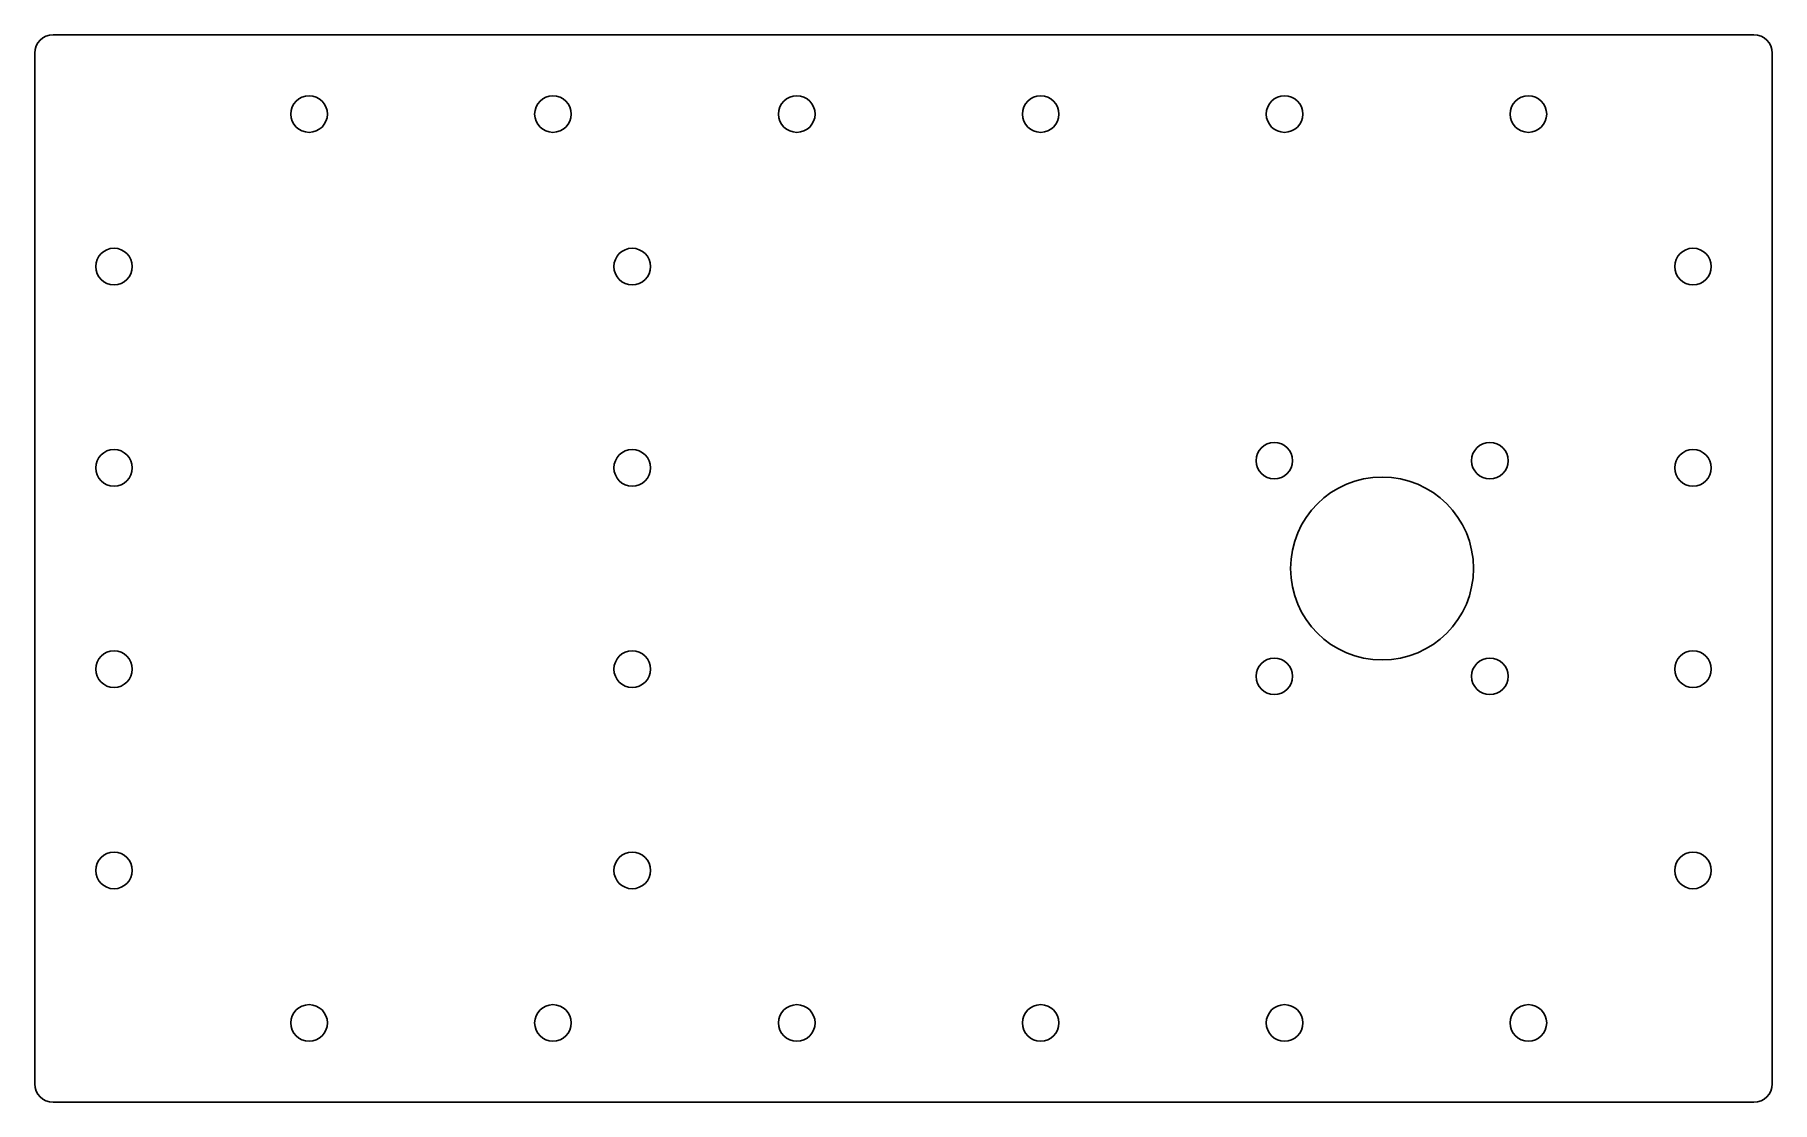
# Model space of a CAD drawing. Extents: x -85 to 200, y 12 to 188.
import ezdxf

# ---------------------------------------------------------------- set-up
doc = ezdxf.new("R2010")
doc.units = 0
doc.layers.add('b_bldc_holder_p4_285x200x10_otv_d30_d6_bottom_001_', color=7, linetype='CONTINUOUS')

msp = doc.modelspace()

# ---------------------------------------------------------------- linework, layer by layer
at = {"layer": 'b_bldc_holder_p4_285x200x10_otv_d30_d6_bottom_001_'}
for p, q in [((197, 187.5), (-82, 187.5)), ((197, 187.5, 10), (-82, 187.5, 10)), ((197, 187.5), (-82, 187.5)), ((-82, 187.5), (-82, 187.5, 10)), ((197, 187.5, 10), (-82, 187.5, 10)), ((-82, 187.5), (-82, 187.5, 10)), ((197, 187.5), (197, 187.5, 10)), ((197, 187.5), (197, 187.5, 10)), ((-85, 184.5), (-85, 15.5)), ((-85, 184.5, 10), (-85, 15.5, 10)), ((-85, 184.5), (-85, 184.5, 10)), ((-85, 184.5), (-85, 15.5)), ((-85, 184.5), (-85, 184.5, 10)), ((-85, 184.5, 10), (-85, 15.5, 10)), ((200, 15.5), (200, 184.5)), ((200, 184.5), (200, 184.5, 10)), ((200, 15.5, 10), (200, 184.5, 10)), ((200, 15.5), (200, 184.5)), ((200, 184.5), (200, 184.5, 10)), ((200, 15.5, 10), (200, 184.5, 10)), ((-37, 174.5), (-37, 174.5, 10)), ((-37, 174.5), (-37, 174.5, 10)), ((3, 174.5), (3, 174.5, 10)), ((3, 174.5), (3, 174.5, 10)), ((43, 174.5), (43, 174.5, 10)), ((43, 174.5), (43, 174.5, 10)), ((83, 174.5), (83, 174.5, 10)), ((83, 174.5), (83, 174.5, 10)), ((123, 174.5), (123, 174.5, 10)), ((123, 174.5), (123, 174.5, 10)), ((163, 174.5), (163, 174.5, 10)), ((163, 174.5), (163, 174.5, 10)), ((-69, 149.5), (-69, 149.5, 10)), ((-69, 149.5), (-69, 149.5, 10)), ((16, 149.5), (16, 149.5, 10)), ((16, 149.5), (16, 149.5, 10)), ((190, 149.5), (190, 149.5, 10)), ((190, 149.5), (190, 149.5, 10)), ((121.322, 117.678), (121.322, 117.678, 10)), ((121.322, 117.678), (121.322, 117.678, 10)), ((156.678, 117.678), (156.678, 117.678, 10)), ((156.678, 117.678), (156.678, 117.678, 10)), ((-69, 116.5), (-69, 116.5, 10)), ((-69, 116.5), (-69, 116.5, 10)), ((16, 116.5), (16, 116.5, 10)), ((16, 116.5), (16, 116.5, 10)), ((190, 116.5), (190, 116.5, 10)), ((190, 116.5), (190, 116.5, 10)), ((151, 100), (151, 100, 10)), ((151, 100), (151, 100, 10)), ((-69, 83.5), (-69, 83.5, 10)), ((-69, 83.5), (-69, 83.5, 10)), ((16, 83.5), (16, 83.5, 10)), ((16, 83.5), (16, 83.5, 10)), ((190, 83.5), (190, 83.5, 10)), ((190, 83.5), (190, 83.5, 10)), ((121.322, 82.3223), (121.322, 82.3223, 10)), ((121.322, 82.3223), (121.322, 82.3223, 10)), ((156.678, 82.3223), (156.678, 82.3223, 10)), ((156.678, 82.3223), (156.678, 82.3223, 10)), ((-69, 50.5), (-69, 50.5, 10)), ((-69, 50.5), (-69, 50.5, 10)), ((16, 50.5), (16, 50.5, 10)), ((16, 50.5), (16, 50.5, 10)), ((190, 50.5), (190, 50.5, 10)), ((190, 50.5), (190, 50.5, 10)), ((-37, 25.5), (-37, 25.5, 10)), ((-37, 25.5), (-37, 25.5, 10)), ((3, 25.5), (3, 25.5, 10)), ((3, 25.5), (3, 25.5, 10)), ((43, 25.5), (43, 25.5, 10)), ((43, 25.5), (43, 25.5, 10)), ((83, 25.5), (83, 25.5, 10)), ((83, 25.5), (83, 25.5, 10)), ((123, 25.5), (123, 25.5, 10)), ((123, 25.5), (123, 25.5, 10)), ((163, 25.5), (163, 25.5, 10)), ((163, 25.5), (163, 25.5, 10)), ((-85, 15.5), (-85, 15.5, 10)), ((-85, 15.5), (-85, 15.5, 10)), ((200, 15.5), (200, 15.5, 10)), ((200, 15.5), (200, 15.5, 10)), ((197, 12.5), (-82, 12.5)), ((197, 12.5, 10), (-82, 12.5, 10)), ((197, 12.5), (-82, 12.5)), ((-82, 12.5), (-82, 12.5, 10)), ((197, 12.5, 10), (-82, 12.5, 10)), ((-82, 12.5), (-82, 12.5, 10)), ((197, 12.5), (197, 12.5, 10)), ((197, 12.5), (197, 12.5, 10))]:
    msp.add_line(p, q, dxfattribs=at)
for centre, radius in [((-40, 174.5), 3), ((-40, 174.5), 3), ((-40, 174.5), 3), ((-40, 174.5), 3), ((0, 174.5), 3), ((0, 174.5), 3), ((0, 174.5), 3), ((0, 174.5), 3), ((40, 174.5), 3), ((40, 174.5), 3), ((40, 174.5), 3), ((40, 174.5), 3), ((80, 174.5), 3), ((80, 174.5), 3), ((80, 174.5), 3), ((80, 174.5), 3), ((120, 174.5), 3), ((120, 174.5), 3), ((120, 174.5), 3), ((120, 174.5), 3), ((160, 174.5), 3), ((160, 174.5), 3), ((160, 174.5), 3), ((160, 174.5), 3), ((-72, 149.5), 3), ((-72, 149.5), 3), ((-72, 149.5), 3), ((-72, 149.5), 3), ((13, 149.5), 3), ((13, 149.5), 3), ((13, 149.5), 3), ((13, 149.5), 3), ((187, 149.5), 3), ((187, 149.5), 3), ((187, 149.5), 3), ((187, 149.5), 3), ((118.322, 117.678), 3), ((118.322, 117.678), 3), ((118.322, 117.678), 3), ((118.322, 117.678), 3), ((153.678, 117.678), 3), ((153.678, 117.678), 3), ((153.678, 117.678), 3), ((153.678, 117.678), 3), ((-72, 116.5), 3), ((-72, 116.5), 3), ((-72, 116.5), 3), ((-72, 116.5), 3), ((13, 116.5), 3), ((13, 116.5), 3), ((13, 116.5), 3), ((13, 116.5), 3), ((187, 116.5), 3), ((187, 116.5), 3), ((187, 116.5), 3), ((187, 116.5), 3), ((136, 100), 15), ((136, 100), 15), ((136, 100), 15), ((136, 100), 15), ((-72, 83.5), 3), ((-72, 83.5), 3), ((-72, 83.5), 3), ((-72, 83.5), 3), ((13, 83.5), 3), ((13, 83.5), 3), ((13, 83.5), 3), ((13, 83.5), 3), ((187, 83.5), 3), ((187, 83.5), 3), ((187, 83.5), 3), ((187, 83.5), 3), ((118.322, 82.3223), 3), ((118.322, 82.3223), 3), ((118.322, 82.3223), 3), ((118.322, 82.3223), 3), ((153.678, 82.3223), 3), ((153.678, 82.3223), 3), ((153.678, 82.3223), 3), ((153.678, 82.3223), 3), ((-72, 50.5), 3), ((-72, 50.5), 3), ((-72, 50.5), 3), ((-72, 50.5), 3), ((13, 50.5), 3), ((13, 50.5), 3), ((13, 50.5), 3), ((13, 50.5), 3), ((187, 50.5), 3), ((187, 50.5), 3), ((187, 50.5), 3), ((187, 50.5), 3), ((-40, 25.5), 3), ((-40, 25.5), 3), ((-40, 25.5), 3), ((-40, 25.5), 3), ((0, 25.5), 3), ((0, 25.5), 3), ((0, 25.5), 3), ((0, 25.5), 3), ((40, 25.5), 3), ((40, 25.5), 3), ((40, 25.5), 3), ((40, 25.5), 3), ((80, 25.5), 3), ((80, 25.5), 3), ((80, 25.5), 3), ((80, 25.5), 3), ((120, 25.5), 3), ((120, 25.5), 3), ((120, 25.5), 3), ((120, 25.5), 3), ((160, 25.5), 3), ((160, 25.5), 3), ((160, 25.5), 3), ((160, 25.5), 3)]:
    msp.add_circle(centre, radius, dxfattribs=at)
for centre, start, end in [((-82, 184.5), 90, 180), ((-82, 184.5, 10), 90, 180), ((-82, 184.5), 90, 180), ((-82, 184.5, 10), 90, 180), ((197, 184.5), 0, 90), ((197, 184.5), 0, 90), ((197, 184.5, 10), 0, 90), ((197, 184.5, 10), 0, 90), ((-82, 15.5), 180, -90), ((-82, 15.5, 10), 180, -90), ((-82, 15.5), 180, -90), ((-82, 15.5, 10), 180, -90), ((197, 15.5), -90, 0), ((197, 15.5), -90, 0), ((197, 15.5, 10), -90, 0), ((197, 15.5, 10), -90, 0)]:
    msp.add_arc(centre, 3, start, end, dxfattribs=at)

doc.saveas('drawing.dxf')
